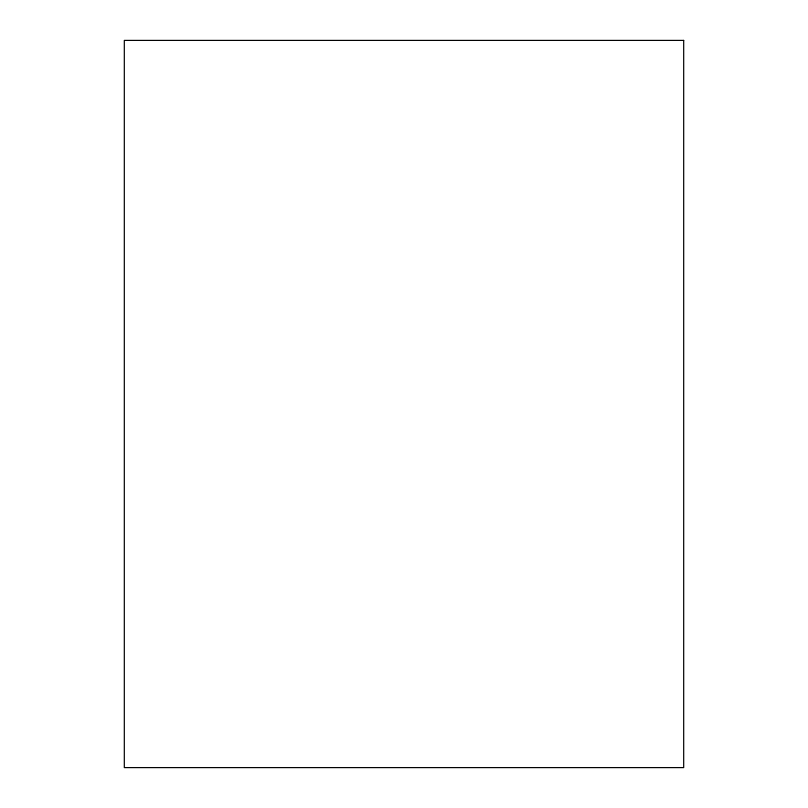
<?xml version="1.0" encoding="UTF-8"?>
<svg xmlns="http://www.w3.org/2000/svg" width="808" height="808" viewBox="0 0 808 808"><rect width="100%" height="100%" fill="white"/><g stroke="black" fill="none" stroke-linecap="round" stroke-linejoin="round"><path stroke-width="1.21" d="M683.689 40.4L124.311 40.4L124.311 767.6L683.689 767.6L683.689 40.4"/></g></svg>
